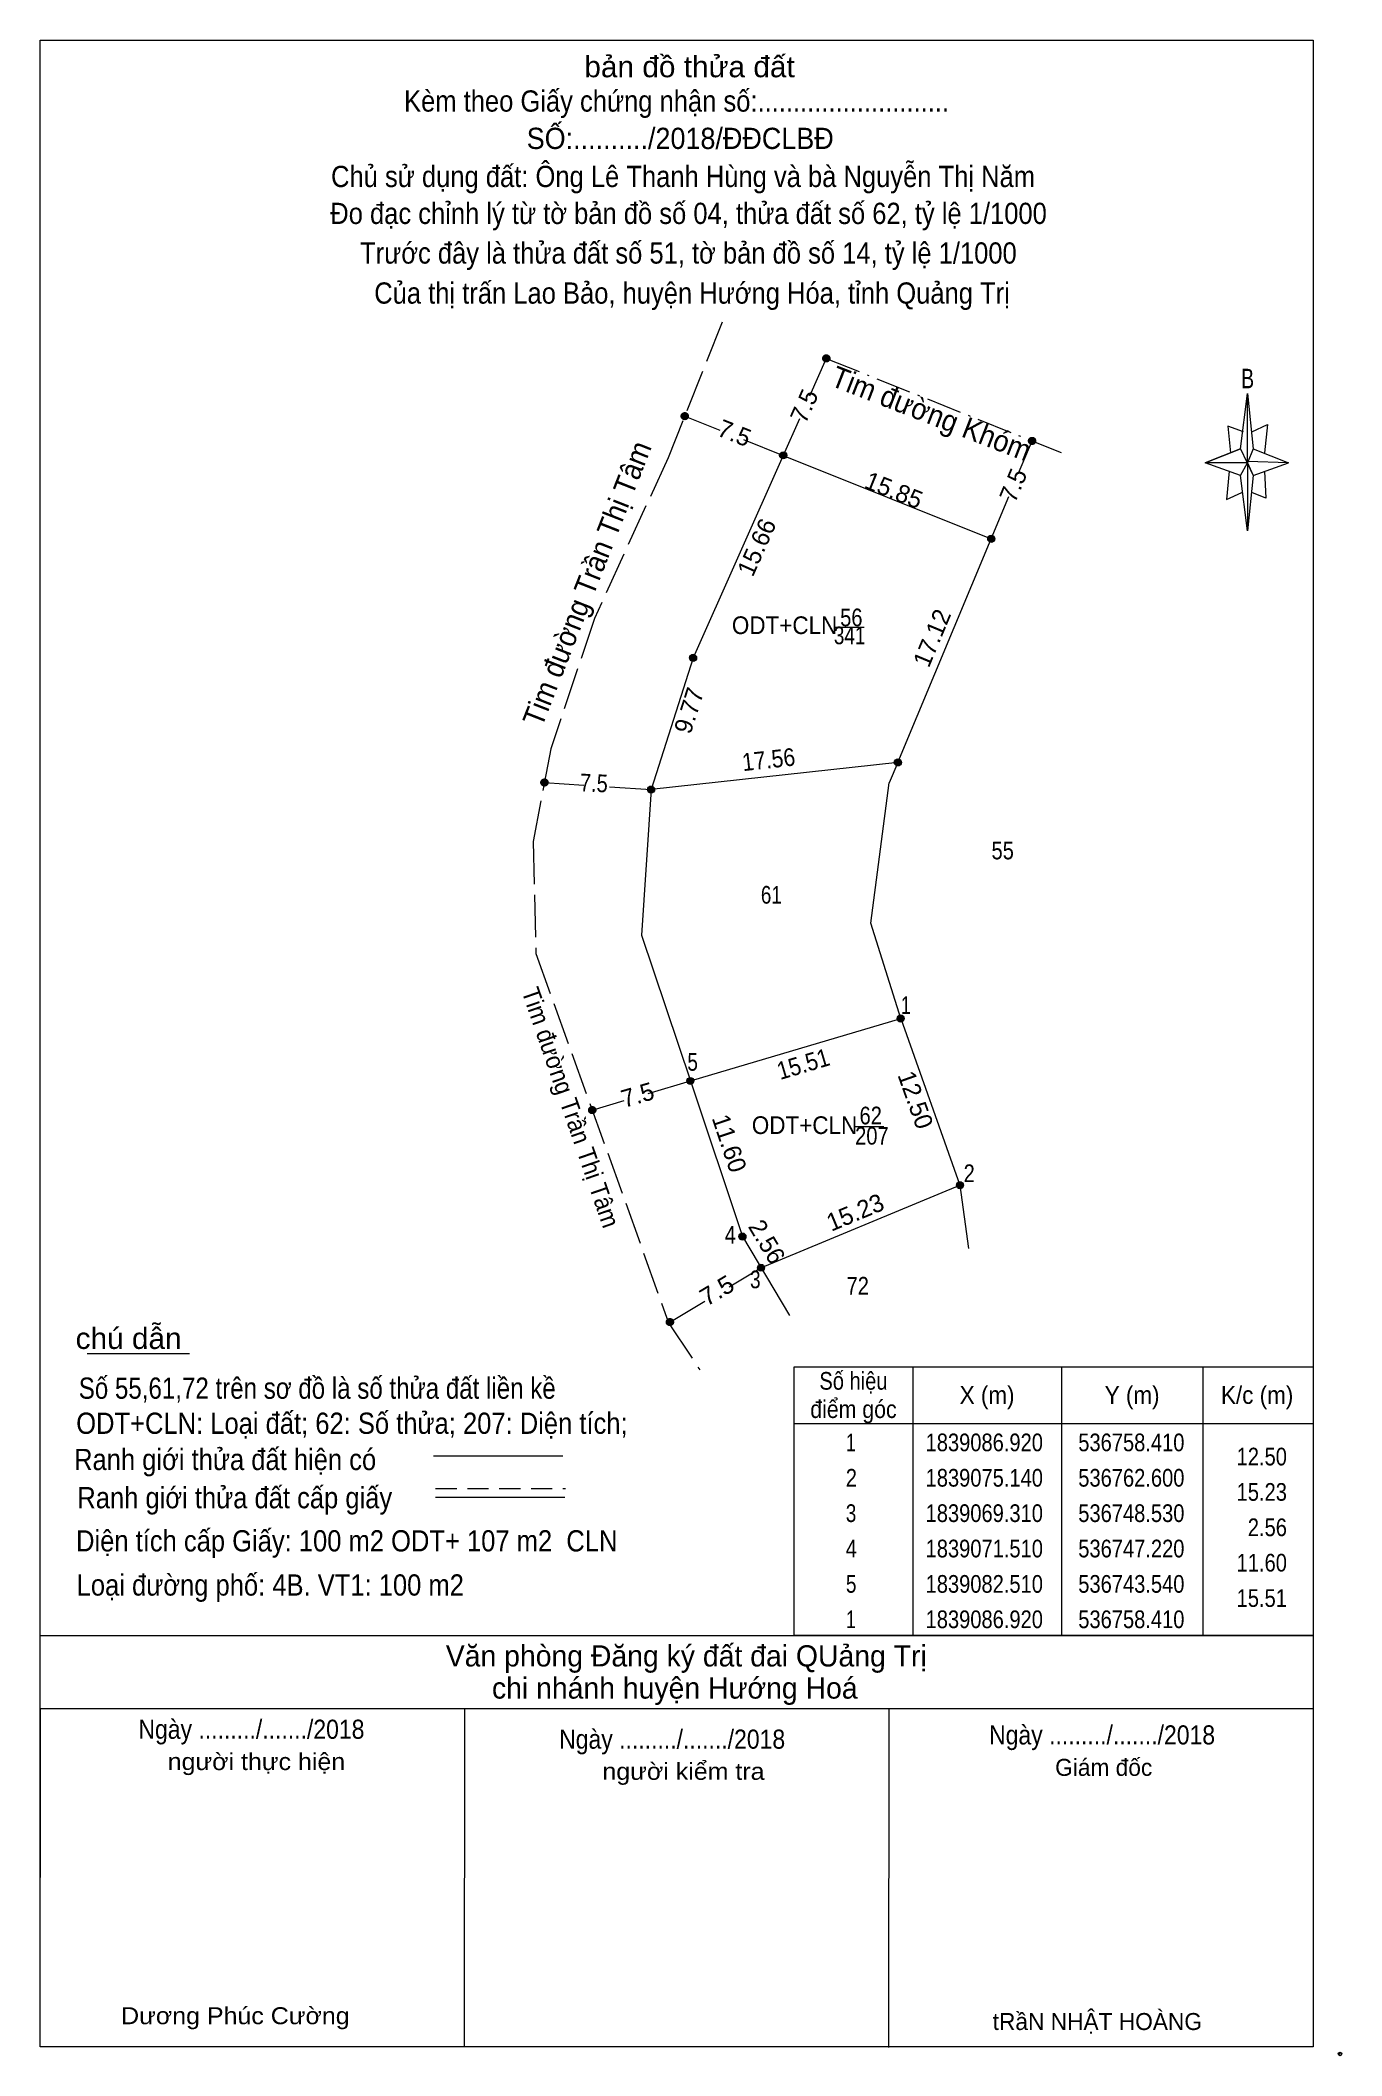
# Model space of a CAD drawing. Header units: metres. Extents: x 536698 to 536790, y 1839014 to 1839156.
import ezdxf
from ezdxf.enums import TextEntityAlignment as Align

# ---------------------------------------------------------------- set-up
doc = ezdxf.new("R2010")
doc.units = ezdxf.units.M
doc.header["$LTSCALE"] = 0.5
doc.header["$PDMODE"] = 32
doc.header["$PDSIZE"] = 0.25
for name, pattern in [('DOT_DASHED', [7.7, 5, -1.2, 0.3, -1.2]), ('LONG_DASHED', [7.5, 6, -1.5]), ('MEDIUM_DASHED', [4.5, 3, -1.5])]:
    doc.linetypes.add(name, pattern=pattern)
for name, color, linetype, lineweight in [('10', 7, 'Continuous', 13), ('15', 7, 'Continuous', 13), ('17', 7, 'Continuous', 13), ('5', 7, 'Continuous', 13), ('50', 7, 'Continuous', 13), ('6', 7, 'Continuous', 13), ('63', 7, 'Continuous', 13)]:
    doc.layers.add(name, color=color, linetype=linetype, lineweight=lineweight)

msp = doc.modelspace()

# ---------------------------------------------------------------- hatches: boundary and pattern name
at = {"layer": '15'}
for points in [[(536753.4, 1839133.57, 1), (536752.9, 1839133.57, 1)], [(536743.39, 1839129.49, 1), (536742.89, 1839129.49, 1)], [(536750.35, 1839126.72, 1), (536749.85, 1839126.72, 1)], [(536767.95, 1839127.74, 1), (536767.45, 1839127.74, 1)], [(536765.06, 1839120.82, 1), (536764.56, 1839120.82, 1)], [(536743.98, 1839112.41, 1), (536743.48, 1839112.41, 1)], [(536758.46, 1839105.02, 1), (536757.96, 1839105.02, 1)], [(536733.47, 1839103.6, 1), (536732.97, 1839103.6, 1)], [(536741.01, 1839103.1, 1), (536740.51, 1839103.1, 1)], [(536758.66, 1839086.92, 1), (536758.16, 1839086.92, 1)], [(536743.79, 1839082.51, 1), (536743.29, 1839082.51, 1)], [(536736.85, 1839080.45, 1), (536736.35, 1839080.45, 1)], [(536762.85, 1839075.14, 1), (536762.35, 1839075.14, 1)], [(536747.47, 1839071.51, 1), (536746.97, 1839071.51, 1)], [(536748.78, 1839069.31, 1), (536748.28, 1839069.31, 1)], [(536742.34, 1839065.47, 1), (536741.84, 1839065.47, 1)]]:
    msp.add_hatch(color=256, dxfattribs=at).paths.add_polyline_path(points)

# ---------------------------------------------------------------- linework, layer by layer
at = {"layer": '10'}
for p, q in [((536758.21, 1839105.02), (536740.76, 1839103.1)), ((536758.21, 1839105.02), (536757.6, 1839103.57)), ((536743.54, 1839082.51), (536758.41, 1839086.92)), ((536762.6, 1839075.14), (536763.21, 1839070.68))]:
    msp.add_line(p, q, dxfattribs=at)
msp.add_lwpolyline([(536758.41, 1839086.92), (536756.29, 1839093.65), (536757.6, 1839103.57)], dxfattribs=at)
at = {"layer": '15'}
for p, q in [((536753.15, 1839133.57), (536751.96, 1839130.9)), ((536743.14, 1839129.49), (536745.61, 1839128.51)), ((536751.25, 1839129.3), (536750.1, 1839126.72)), ((536747.29, 1839127.84), (536750.1, 1839126.72)), ((536766.75, 1839125.46), (536767.7, 1839127.74)), ((536750.1, 1839126.72), (536743.73, 1839112.41)), ((536750.1, 1839126.72), (536764.81, 1839120.82)), ((536764.81, 1839120.82), (536766.06, 1839123.82)), ((536758.21, 1839105.02), (536764.81, 1839120.82)), ((536753.79, 1839114.58), (536755.82, 1839114.58)), ((536733.22, 1839103.6), (536736, 1839103.41)), ((536737.82, 1839103.3), (536740.76, 1839103.1)), ((536740.76, 1839103.1), (536740.09, 1839092.82)), ((536740.09, 1839092.82), (536743.54, 1839082.51)), ((536758.41, 1839086.92), (536762.6, 1839075.14)), ((536740.56, 1839081.62), (536743.54, 1839082.51)), ((536736.6, 1839080.45), (536738.86, 1839081.12)), ((536755.21, 1839079.28), (536757.21, 1839079.28)), ((536748.53, 1839069.31), (536762.6, 1839075.14)), ((536746.27, 1839067.96), (536748.53, 1839069.31)), ((536742.09, 1839065.47), (536744.56, 1839066.94))]:
    msp.add_line(p, q, dxfattribs=at)
at = {"layer": '15', "linetype": 'DOT_DASHED'}
msp.add_line((536753.15, 1839133.57), (536770.17, 1839126.75), dxfattribs=at)
at = {"layer": '15', "linetype": 'LONG_DASHED'}
msp.add_line((536742, 1839065.42), (536744.2, 1839062.09), dxfattribs=at)
for centre in [(536753.15, 1839133.57), (536743.14, 1839129.49), (536767.7, 1839127.74), (536733.22, 1839103.6), (536736.6, 1839080.45), (536742.09, 1839065.47)]:
    msp.add_circle(centre, 0.25, dxfattribs=at)
at = {"layer": '15'}
for centre in [(536750.1, 1839126.72), (536764.81, 1839120.82), (536743.73, 1839112.41), (536758.21, 1839105.02), (536740.76, 1839103.1), (536758.41, 1839086.92), (536743.54, 1839082.51), (536762.6, 1839075.14), (536747.22, 1839071.51), (536748.53, 1839069.31)]:
    msp.add_circle(centre, 0.25, dxfattribs=at)
at = {"layer": '17'}
for p, q in [((536700.89, 1839063.24), (536708.13, 1839063.24)), ((536697.57, 1839014.25), (536697.59, 1839038.16)), ((536727.57, 1839014.23), (536727.59, 1839038.13)), ((536757.57, 1839014.2), (536757.59, 1839038.11))]:
    msp.add_line(p, q, dxfattribs=at)
at = {"layer": '5'}
for p, q in [((536782.44, 1839127.19), (536782.94, 1839131.09)), ((536783.34, 1839127.19), (536785.84, 1839126.19)), ((536782.44, 1839125.29), (536779.94, 1839126.19)), ((536784.14, 1839125.59), (536784.24, 1839123.69)), ((536783.34, 1839125.29), (536782.94, 1839121.39)), ((536784.24, 1839123.69), (536783.24, 1839124.09))]:
    msp.add_line(p, q, dxfattribs=at)
for points in [[(536697.57, 1839156.05), (536787.57, 1839156.05), (536787.57, 1839014.25), (536697.57, 1839014.25)], [(536782.94, 1839131.09), (536783.34, 1839127.19), (536782.94, 1839126.19)], [(536782.94, 1839126.19), (536779.94, 1839126.19), (536782.44, 1839127.19), (536783.34, 1839125.29), (536785.84, 1839126.19), (536782.94, 1839126.29)], [(536782.94, 1839126.19), (536782.94, 1839121.39), (536782.44, 1839125.29)]]:
    msp.add_lwpolyline(points, close=True, dxfattribs=at)
for points in [[(536782.64, 1839128.39), (536781.54, 1839128.79), (536781.74, 1839126.89)], [(536783.24, 1839128.39), (536784.34, 1839128.89), (536784.14, 1839126.89)], [(536782.94, 1839126.19), (536782.44, 1839127.19), (536779.94, 1839126.19)], [(536781.64, 1839125.59), (536781.44, 1839123.59), (536782.54, 1839124.09)], [(536782.94, 1839126.19), (536783.34, 1839125.29), (536785.84, 1839126.19)]]:
    msp.add_lwpolyline(points, dxfattribs=at)
at = {"layer": '50'}
msp.add_line((536743.73, 1839112.41), (536740.76, 1839103.1), dxfattribs=at)
at = {"layer": '50', "linetype": 'LONG_DASHED'}
msp.add_lwpolyline([(536745.79, 1839136.13), (536741.96, 1839126.55), (536736.76, 1839115.2), (536733.67, 1839105.98), (536732.43, 1839099.42), (536732.62, 1839091.51), (536742, 1839065.42)], dxfattribs=at)
at = {"layer": '50'}
msp.add_lwpolyline([(536743.54, 1839082.51), (536747.22, 1839071.51), (536750.54, 1839065.94)], dxfattribs=at)
at = {"layer": '6'}
for p, q in [((536725.38, 1839056.02), (536734.52, 1839056.02)), ((536725.52, 1839053.09), (536734.66, 1839053.09)), ((536697.57, 1839043.31), (536787.57, 1839043.31)), ((536697.57, 1839043.31), (536787.57, 1839043.31)), ((536697.57, 1839038.15), (536787.57, 1839038.15))]:
    msp.add_line(p, q, dxfattribs=at)
at = {"layer": '6', "linetype": 'MEDIUM_DASHED'}
msp.add_line((536725.52, 1839053.71), (536734.72, 1839053.71), dxfattribs=at)
at = {"layer": '6'}
msp.add_point((536789.47, 1839013.75), dxfattribs=at)
at = {"layer": '63'}
for p, q in [((536759.27, 1839062.31), (536759.27, 1839043.31)), ((536769.77, 1839062.31), (536769.77, 1839043.31)), ((536779.77, 1839062.31), (536779.77, 1839043.31)), ((536750.87, 1839058.31), (536787.57, 1839058.31))]:
    msp.add_line(p, q, dxfattribs=at)
msp.add_lwpolyline([(536750.87, 1839062.31), (536787.57, 1839062.31), (536787.57, 1839043.31), (536750.87, 1839043.31)], close=True, dxfattribs=at)

# ---------------------------------------------------------------- texts
at = {"layer": '15'}
for s, height, rotation, width, p in [('Tim đường Khóm', 1.5, 338.735, 0.95, (536760.308, 1839128.9721)), ('Tim đường Trần Thị Tâm', 1.5, 68.605, 0.95, (536736.9322, 1839117.3914)), ('7.5', 1.25, 357.622, 0.85, (536736.6891, 1839102.9385)), ('Tim đường Trần Thị Tâm', 1.25, 289.03, 0.95, (536734.4888, 1839080.4338)), ('7.5', 1.25, 30.787, 1.05, (536745.7351, 1839067.1682))]:
    msp.add_text(s, height=height, rotation=rotation, dxfattribs=dict(at, width=width)).set_placement(p, align=Align.CENTER)
for rotation, p in [(65.999, (536752.1579, 1839129.9608)), (338.298, (536746.4289, 1839127.7167)), (67.333, (536766.9457, 1839124.3691)), (16.532, (536739.9822, 1839080.9301))]:
    msp.add_text('7.5', height=1.25, rotation=rotation, dxfattribs=at).set_placement(p, align=Align.CENTER)
for s, width, p in [('56', 0.85, (536754.92, 1839114.64)), ('ODT+CLN', 0.95, (536750.2, 1839114.09)), ('341', 0.8, (536754.8, 1839113.37)), (' 55', 0.85, (536765.425, 1839098.17)), (' 61', 0.8, (536749.08, 1839095.04)), ('ODT+CLN', 0.95, (536751.61, 1839078.76)), ('62', 0.85, (536756.29, 1839079.44)), ('207', 0.85, (536756.375, 1839078.01)), (' 72', 0.85, (536755.175, 1839067.41))]:
    msp.add_text(s, height=1.25, dxfattribs=dict(at, width=width)).set_placement(p, align=Align.CENTER)
at = {"layer": '5'}
for s, height, width, p in [('bản đồ thửa đất', 1.5, 1.05, (536743.48, 1839153.44)), ('Kèm theo Giấy chứng nhận số:...........................', 1.5, 0.9, (536742.56, 1839151.01)), ('SỐ:........../2018/ĐĐCLBĐ', 1.5, 0.95, (536742.82, 1839148.37)), ('Chủ sử dụng đất: Ông Lê Thanh Hùng và bà Nguyễn Thị Năm', 1.5, 0.9, (536743.02, 1839145.68)), ('Đo đạc chỉnh lý từ tờ bản đồ số 04, thửa đất số 62, tỷ lệ 1/1000 ', 1.5, 0.9, (536743.66, 1839143.07)), ('Trước đây là thửa đất số 51, tờ bản đồ số 14, tỷ lệ 1/1000', 1.5, 0.9, (536743.4, 1839140.27)), ('Của thị trấn Lao Bảo, huyện Hướng Hóa, tỉnh Quảng Trị', 1.5, 0.9, (536743.655, 1839137.44)), ('B', 1.378, 0.75, (536782.94, 1839131.46))]:
    msp.add_text(s, height=height, dxfattribs=dict(at, width=width)).set_placement(p, align=Align.CENTER)
at = {"layer": '6'}
for s, width, p in [('chú dẫn', 1.05, (536700.07, 1839063.57)), ('Số 55,61,72 trên sơ đồ là số thửa đất liền kề', 0.85, (536700.29, 1839060.05)), ('ODT+CLN: Loại đất; 62: Số thửa; 207: Diện tích;', 0.9, (536700.11, 1839057.57)), ('Ranh giới thửa đất hiện có ', 0.9, (536699.96, 1839055.01)), ('Ranh giới thửa đất cấp giấy', 0.9, (536700.19, 1839052.31)), ('Diện tích cấp Giấy: 100 m2 ODT+ 107 m2  CLN', 0.9, (536700.1, 1839049.26)), (' Loại đường phố: 4B. VT1: 100 m2', 0.9, (536699.64, 1839046.14))]:
    msp.add_text(s, height=1.5, dxfattribs=dict(at, width=width)).set_placement(p)
for s, height, p in [(' Văn phòng Đăng ký đất đai QUảng Trị', 1.5, (536742.97, 1839041.13)), ('chi nhánh huyện Hướng Hoá', 1.5, (536742.435, 1839038.86)), ('Giám đốc', 1.2, (536772.765, 1839033.4)), ('tRầN NHẬT HOÀNG', 1.2, (536772.315, 1839015.44))]:
    msp.add_text(s, height=height, dxfattribs=at).set_placement(p, align=Align.CENTER)
for s, height, width, p in [('Ngày ........./......./2018', 1.35, 0.9, (536712.5, 1839036.02)), ('Ngày ........./......./2018', 1.35, 0.9, (536742.25, 1839035.32)), ('Ngày ........./......./2018', 1.35, 0.9, (536772.65, 1839035.62)), ('người thực hiện', 1.2, 1.1, (536712.855, 1839033.81)), ('người kiểm tra', 1.2, 1.1, (536743.05, 1839033.12)), ('Dương Phúc Cường', 1.2, 1.1, (536711.365, 1839015.85))]:
    msp.add_text(s, height=height, dxfattribs=dict(at, width=width)).set_placement(p, align=Align.CENTER)
at = {"layer": '63'}
for s, rotation, p in [('15.85', 338.145, (536757.6973, 1839123.679)), ('15.66', 66.004, (536748.7984, 1839119.9758)), ('17.12', 67.329, (536761.1996, 1839113.5741)), ('9.77', 72.307, (536744.0385, 1839108.5001)), ('12.50', 289.58, (536758.8713, 1839080.9644)), ('11.60', 288.497, (536745.7029, 1839077.9083)), ('15.23', 22.507, (536755.4308, 1839072.6493)), ('2.56', 300.772, (536748.4152, 1839070.8298))]:
    msp.add_text(s, height=1.25, rotation=rotation, dxfattribs=at).set_placement(p, align=Align.CENTER)
at = {"layer": '63', "width": 0.9}
for s, rotation, p in [('17.56', 6.279, (536749.1366, 1839104.6054)), ('15.51', 16.519, (536751.6923, 1839083.1093))]:
    msp.add_text(s, height=1.25, rotation=rotation, dxfattribs=at).set_placement(p, align=Align.CENTER)
at = {"layer": '63'}
for s, width, p in [(' 1', 0.75, (536759.13, 1839087.24)), (' 5', 0.8, (536744.07, 1839083.23)), (' 2', 0.85, (536763.65, 1839075.36)), (' 4', 0.85, (536746.76, 1839071.02)), (' 3', 0.8, (536748.5, 1839067.86)), ('12.50', 0.85, (536785.72, 1839055.34)), ('15.23', 0.85, (536785.72, 1839052.84)), ('2.56', 0.85, (536785.72, 1839050.34)), ('11.60', 0.85, (536785.72, 1839047.84)), ('15.51', 0.85, (536785.72, 1839045.34))]:
    msp.add_text(s, height=1.25, dxfattribs=dict(at, width=width)).set_placement(p, align=Align.RIGHT)
for s, width, p in [('Số hiệu', 0.85, (536755.07, 1839060.69)), ('điểm góc', 0.9, (536755.07, 1839058.69)), ('X (m)', 0.95, (536764.52, 1839059.69)), ('Y (m)', 0.95, (536774.775, 1839059.69)), ('K/c (m)', 0.95, (536783.615, 1839059.69)), (' 1', 0.75, (536754.72, 1839056.34)), ('1839086.920', 0.85, (536764.32, 1839056.34)), ('536758.410', 0.85, (536774.72, 1839056.34)), (' 2', 0.85, (536754.725, 1839053.84)), ('1839075.140', 0.85, (536764.32, 1839053.84)), ('536762.600', 0.85, (536774.72, 1839053.84)), (' 3', 0.8, (536754.715, 1839051.34)), ('1839069.310', 0.85, (536764.32, 1839051.34)), ('536748.530', 0.85, (536774.72, 1839051.34)), (' 4', 0.85, (536754.72, 1839048.84)), ('1839071.510', 0.85, (536764.32, 1839048.84)), ('536747.220', 0.85, (536774.72, 1839048.84)), (' 5', 0.8, (536754.725, 1839046.34)), ('1839082.510', 0.85, (536764.32, 1839046.34)), ('536743.540', 0.85, (536774.72, 1839046.34)), (' 1', 0.75, (536754.72, 1839043.84)), ('1839086.920', 0.85, (536764.32, 1839043.84)), ('536758.410', 0.85, (536774.72, 1839043.84))]:
    msp.add_text(s, height=1.25, dxfattribs=dict(at, width=width)).set_placement(p, align=Align.CENTER)

doc.saveas('drawing.dxf')
